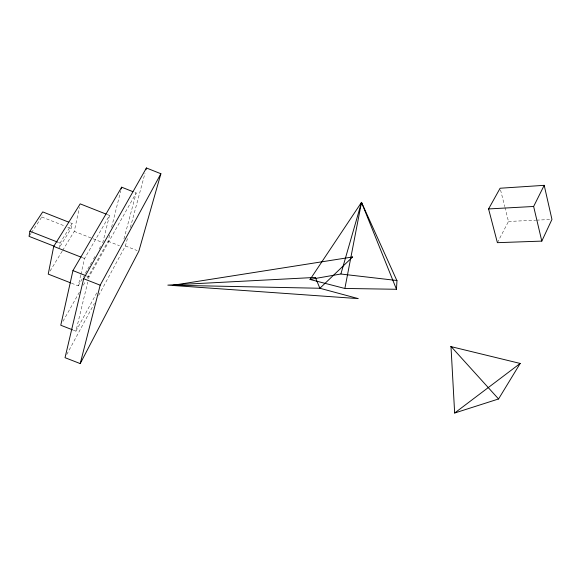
<?xml version="1.0" encoding="UTF-8"?>
<svg xmlns="http://www.w3.org/2000/svg" width="581" height="581" viewBox="0 0 581 581"><rect width="100%" height="100%" fill="white"/><g stroke="black" fill="none" stroke-linecap="round" stroke-linejoin="round"><path stroke-width="0.44" stroke-dasharray="2.9 2.18" d="M31.505 232.625L41.796 216.989L42.101 215.29M72.153 223.503L60.061 243.083L59.037 248.123L71.093 228.522L72.153 223.503L70.475 222.835M62.639 250.44L74.266 231.369L79.423 207.417M71.565 283.23L78.232 285.845L80.686 275.263M80.89 274.385L84.565 258.516L109.497 215.442L106.984 214.454M73.409 330.168L75.937 331.148L87.731 282.148M88.573 278.655L88.995 276.905L136.186 192.95L134.567 192.311M109.497 215.442L102.808 242.604L74.266 231.369M87.303 278.139L108.088 241.238L109.838 234.259M111.588 227.287L120.783 190.677M123.956 238.871L136.186 192.95M98.668 295.438L125.402 245.952L127.529 238.065M130.362 227.556L145.01 173.232M497.394 242.676L508.484 221.47L504.962 207.475M66.764 354.504L94.362 303.42M75.937 331.148L97.172 292.098M62.98 321.322L79.343 292.272M83.323 285.206L85.538 281.277M78.232 285.845L83.591 276.411M85.385 273.266L89.852 265.401M90.295 264.616L91.638 262.256M93.425 259.111L95.211 255.967M99.235 248.893L101.021 245.748M50.089 271.044L62.174 251.203M29.544 235.603L31.011 233.366M508.484 221.47L535.653 220.192M536.553 220.148L550.142 219.509M86.46 275.91L88.995 276.905M125.402 245.952L137.152 250.585M108.088 241.238L119.446 245.712M41.796 216.989L64.397 225.886M67.745 227.2L71.093 228.522M58.391 242.43L60.061 243.083M82.066 257.528L84.565 258.516M500.553 189.987L504.736 206.604"/><path stroke-width="0.87" d="M396.467 289.28L396.976 280.514L340.771 274.014L309.905 279.425L344.773 288.445L396.467 289.28L361.505 202.348L310.116 279.432M68.79 222.174L42.718 211.898L29.929 231.245L29.05 236.351L54.04 246.162M344.976 287.885L361.505 202.348L396.896 280.623M106.149 214.12L80.193 203.866L53.721 246.402L48.23 274.101L70.729 282.903M132.955 191.672L121.661 187.191L72.945 270.608L60.773 325.244L72.567 329.841M83.649 278.713L65.036 357.693L80.229 363.59L138.83 251.246L160.886 173.734L146.427 167.982L83.649 278.713L100.179 285.184L160.886 173.734M121.226 188.934L121.661 187.191M80.229 363.59L100.179 285.184M145.954 169.732L146.427 167.982M340.931 273.833L361.505 202.348M541.804 241.108L551.95 219.422L544.201 185.332L500.11 188.237L488.577 208.935L497.394 242.676L541.804 241.108L533.634 206.473L544.201 185.332M498.556 398.973L450.987 346.421L454.654 413.018L498.556 398.973L520.184 363.445L450.747 346.552M454.654 413.018L520.184 363.445M488.577 208.935L533.634 206.473M72.945 270.608L85.618 275.576M29.929 231.245L57.555 242.095M53.721 246.402L81.231 257.201M352.616 256.969L319.891 288.263L173.102 285.235L352.616 256.969M315.36 277.428L167.815 285.118L358.252 298.612L319.891 288.263L315.36 277.428"/></g></svg>
